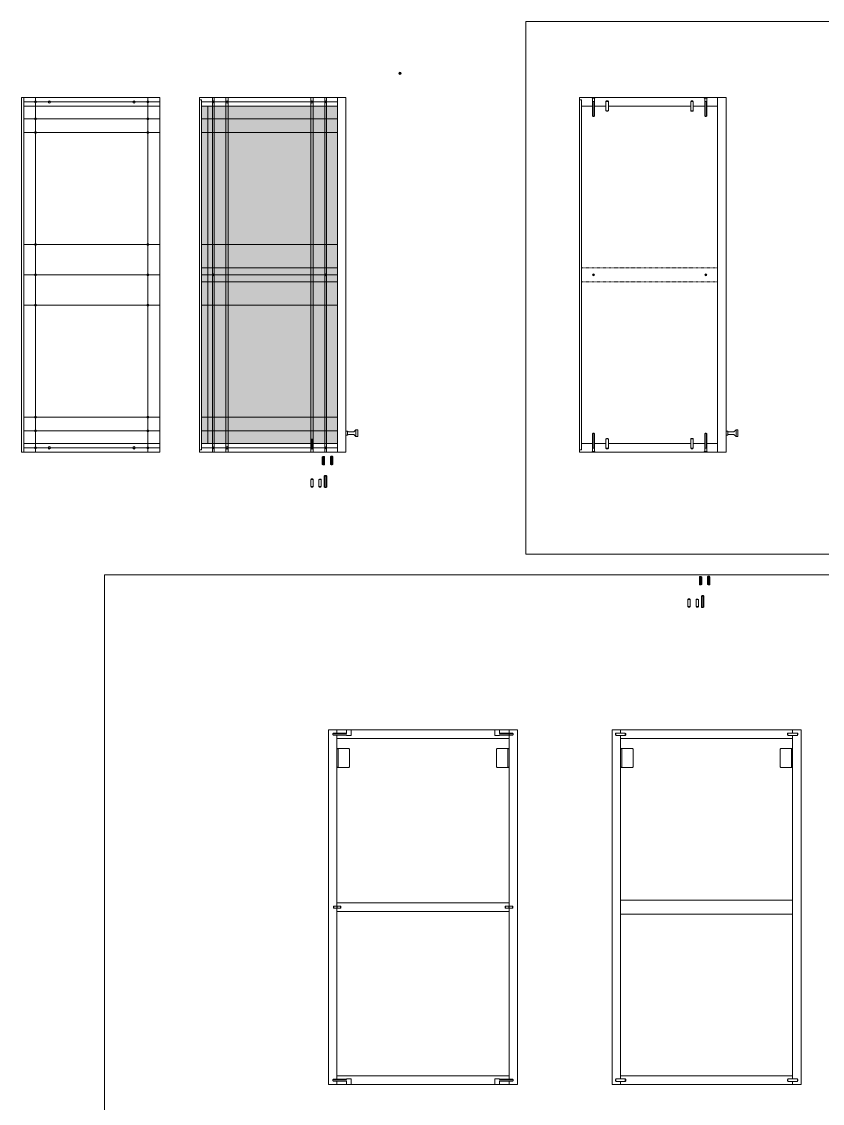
# Model space of a CAD drawing. Header units: centimetres. Extents: x -752 to 647, y -388 to 607.
# Drawn here: x -274.5 to -105.1, y -216.2 to 12.7 of the extents above; entities that cross this region are included whole.
import ezdxf

# ---------------------------------------------------------------- set-up
doc = ezdxf.new("R2010")
doc.units = ezdxf.units.CM
doc.header["$MEASUREMENT"] = 0
doc.linetypes.add('Linee Nascoste 2', pattern=[0.015, 0.01, -0.005])
for name, color, linetype, lineweight in [('0_Num_Penna__6', 6, 'Continuous', 18), ('0_Num_Penna__7', 7, 'Continuous', 18), ('A-FURN_Num_Penna__252_Num_Penna__252_Num_Penna__3_Num_Penna__252_Num_Penna__252_Num_Penna__252_Num_Penna__252_Num_Penna__252_Num_Penna__252_Num_Penna__252_Num_Penna__252_Num_Penna__252_Num_Penna__252_Num_Penna__252_Num_Penna__2', 2, 'Continuous', 18), ('A-FURN_Num_Penna__252_Num_Penna__252_Num_Penna__3_Num_Penna__252_Num_Penna__252_Num_Penna__252_Num_Penna__252_Num_Penna__252_Num_Penna__252_Num_Penna__252_Num_Penna__252_Num_Penna__252_Num_Penna__252_Num_Penna__252_Num_Penna__23', 23, 'Continuous', 18), ('A-FURN_Num_Penna__252_Num_Penna__252_Num_Penna__3_Num_Penna__252_Num_Penna__252_Num_Penna__252_Num_Penna__252_Num_Penna__252_Num_Penna__252_Num_Penna__252_Num_Penna__252_Num_Penna__252_Num_Penna__252_Num_Penna__252_Num_Penna__240', 240, 'Continuous', 18), ('A-FURN_Num_Penna__252_Num_Penna__252_Num_Penna__3_Num_Penna__252_Num_Penna__252_Num_Penna__252_Num_Penna__252_Num_Penna__252_Num_Penna__252_Num_Penna__252_Num_Penna__252_Num_Penna__252_Num_Penna__252_Num_Penna__252_Num_Penna__3', 3, 'Continuous', 18), ('A-FURN_Num_Penna__252_Num_Penna__252_Num_Penna__3_Num_Penna__252_Num_Penna__252_Num_Penna__252_Num_Penna__252_Num_Penna__252_Num_Penna__252_Num_Penna__252_Num_Penna__252_Num_Penna__252_Num_Penna__252_Num_Penna__252_Num_Penna__5', 5, 'Continuous', 18), ('A-FURN_Num_Penna__252_Num_Penna__252_Num_Penna__3_Num_Penna__252_Num_Penna__252_Num_Penna__252_Num_Penna__252_Num_Penna__252_Num_Penna__252_Num_Penna__252_Num_Penna__252_Num_Penna__252_Num_Penna__252_Num_Penna__252_Num_Penna__6', 6, 'Continuous', 18), ('A-SECT-PATT_Num_Penna__6_Num_Penna__6_Num_Penna__6_Num_Penna__6_Num_Penna__6_Num_Penna__6_Num_Penna__6_Num_Penna__6_Num_Penna__6_Num_Penna__6_Num_Penna__6_Num_Penna__3_Num_Penna__3_Num_Penna__3', 3, 'Continuous', 18), ('A-SECT-PATT_Num_Penna__6_Num_Penna__6_Num_Penna__6_Num_Penna__6_Num_Penna__6_Num_Penna__6_Num_Penna__6_Num_Penna__6_Num_Penna__6_Num_Penna__6_Num_Penna__6_Num_Penna__6_Num_Penna__6_Num_Penna__6', 6, 'Continuous', 18), ('A-SECT-PATT_Num_Penna__6_Num_Penna__6_Num_Penna__6_Num_Penna__6_Num_Penna__6_Num_Penna__6_Num_Penna__6_Num_Penna__6_Num_Penna__6_Num_Penna__6_Num_Penna__6_Num_Penna__6_Num_Penna__6_Num_Penna__9', 9, 'Continuous', 18), ('filatura_Num_Penna__8', 8, 'Continuous', 18), ('INFO_Num_Penna__2_Num_Penna__2_Num_Penna__2_Num_Penna__2_Num_Penna__5', 5, 'Continuous', 18), ('PDF16_Geometry_Num_Penna__5_Num_Penna__5_Num_Penna__5_Num_Penna__5_Num_Penna__5_Num_Penna__5_Num_Penna__5_Num_Penna__5_Num_Penna__5_Num_Penna__5_Num_Penna__5_Num_Penna__5_Num_Penna__5_Num_Penna__5', 5, 'Continuous', 18), ('PDF16_Geometry_Num_Penna__6_Num_Penna__6_Num_Penna__6_Num_Penna__3_Num_Penna__3_Num_Penna__3_Num_Penna__3_Num_Penna__3_Num_Penna__9_Num_Penna__9_Num_Penna__9_Num_Penna__9_Num_Penna__9_Num_Penna__9', 9, 'Continuous', 18), ('PDF16_Geometry_Num_Penna__6_Num_Penna__6_Num_Penna__6_Num_Penna__6_Num_Penna__6_Num_Penna__6_Num_Penna__6_Num_Penna__6_Num_Penna__6_Num_Penna__6_Num_Penna__6_Num_Penna__6_Num_Penna__6_Num_Penna__6', 6, 'Continuous', 18), ('PDF22_Geometry_Num_Penna__1_Num_Penna__255_Num_Penna__255_Num_Penna__255_Num_Penna__50', 2, 'Continuous', 18), ('PDF22_Geometry_Num_Penna__1_Num_Penna__255_Num_Penna__255_Num_Penna__255_Num_Penna__6', 6, 'Continuous', 18), ('PDF22_Geometry_Num_Penna__1_Num_Penna__255_Num_Penna__3_Num_Penna__3_Num_Penna__3', 3, 'Continuous', 18), ('PDF22_Geometry_Num_Penna__1_Num_Penna__255_Num_Penna__3_Num_Penna__3_Num_Penna__5', 5, 'Continuous', 18), ('PDF22_Geometry_Num_Penna__1_Num_Penna__255_Num_Penna__3_Num_Penna__3_Num_Penna__6', 6, 'Continuous', 18), ('PDF22_Geometry_Num_Penna__1_Num_Penna__255_Num_Penna__5_Num_Penna__5_Num_Penna__5', 5, 'Continuous', 18), ('PDF22_Geometry_Num_Penna__1_Num_Penna__255_Num_Penna__5_Num_Penna__5_Num_Penna__6', 6, 'Continuous', 18), ('PDF2_Geometry_Num_Penna__7_Num_Penna__7_Num_Penna__7_Num_Penna__7_Num_Penna__7_Num_Penna__7_Num_Penna__7_Num_Penna__5', 5, 'Continuous', 18), ('PDF2_Geometry_Num_Penna__7_Num_Penna__7_Num_Penna__7_Num_Penna__7_Num_Penna__7_Num_Penna__7_Num_Penna__7_Num_Penna__6', 6, 'Continuous', 18), ('PDF2_Geometry_Num_Penna__7_Num_Penna__7_Num_Penna__7_Num_Penna__7_Num_Penna__7_Num_Penna__7_Num_Penna__7_Num_Penna__7', 7, 'Continuous', 18), ('VITE_Num_Penna__5', 5, 'Continuous', 18), ('VITE_Num_Penna__6', 6, 'Continuous', 18), ('VITE_Num_Penna__7', 7, 'Continuous', 18), ('viti_Num_Penna__5', 5, 'Continuous', 18), ('viti_Num_Penna__6', 6, 'Continuous', 18)]:
    doc.layers.add(name, color=color, linetype=linetype, lineweight=lineweight)

msp = doc.modelspace()

# ---------------------------------------------------------------- hatches: boundary and pattern name
at = {"layer": 'A-FURN_Num_Penna__252_Num_Penna__252_Num_Penna__3_Num_Penna__252_Num_Penna__252_Num_Penna__252_Num_Penna__252_Num_Penna__252_Num_Penna__252_Num_Penna__252_Num_Penna__252_Num_Penna__252_Num_Penna__252_Num_Penna__252_Num_Penna__23', "linetype": 'Continuous', "lineweight": 0, "true_color": 0xbdafac}
msp.add_hatch(color=253, dxfattribs=at).paths.add_polyline_path([(-236.46, -5.18), (-207.71, -5.18), (-207.71, -76.58), (-236.46, -76.58)])

# ---------------------------------------------------------------- linework, layer by layer
at = {"layer": '0_Num_Penna__6', "color": 6, "linetype": 'Continuous', "lineweight": 18}
for p, q in [((-150.9, -4.18), (-150.8, -4.08)), ((-150.8, -4.08), (-150.5, -4.08)), ((-150.4, -4.18), (-150.5, -4.08)), ((-132.95, -4.18), (-132.85, -4.08)), ((-132.85, -4.08), (-132.55, -4.08)), ((-132.45, -4.18), (-132.55, -4.08)), ((-150.9, -6.18), (-150.8, -6.28)), ((-150.8, -6.28), (-150.5, -6.28)), ((-150.4, -6.18), (-150.5, -6.28)), ((-132.95, -6.18), (-132.85, -6.28)), ((-132.85, -6.28), (-132.55, -6.28)), ((-132.45, -6.18), (-132.55, -6.28)), ((-150.9, -75.58), (-150.8, -75.48)), ((-150.8, -75.48), (-150.5, -75.48)), ((-150.4, -75.58), (-150.5, -75.48)), ((-132.95, -75.58), (-132.85, -75.48)), ((-132.85, -75.48), (-132.55, -75.48)), ((-132.45, -75.58), (-132.55, -75.48)), ((-150.9, -77.58), (-150.8, -77.68)), ((-150.8, -77.68), (-150.5, -77.68)), ((-150.4, -77.58), (-150.5, -77.68)), ((-132.95, -77.58), (-132.85, -77.68)), ((-132.85, -77.68), (-132.55, -77.68)), ((-132.45, -77.58), (-132.55, -77.68)), ((-205.81, -137.84), (-205.81, -137.17)), ((-204.81, -138.33), (-204.81, -137.17)), ((-174.41, -138.33), (-174.41, -137.17)), ((-173.41, -137.84), (-173.41, -137.17)), ((-207.81, -137.84), (-205.81, -137.84)), ((-205.81, -138.33), (-205.81, -138.3)), ((-205.81, -138.33), (-204.81, -138.33)), ((-173.41, -138.33), (-174.41, -138.33)), ((-171.41, -137.84), (-173.41, -137.84)), ((-173.41, -138.33), (-173.41, -138.3)), ((-148.81, -137.82), (-148.91, -137.92)), ((-148.91, -137.92), (-148.91, -138.22)), ((-148.81, -138.32), (-148.91, -138.22)), ((-146.81, -137.82), (-146.71, -137.92)), ((-146.81, -138.32), (-146.71, -138.22)), ((-146.71, -137.92), (-146.71, -138.22)), ((-112.41, -137.82), (-112.51, -137.92)), ((-112.51, -137.92), (-112.51, -138.22)), ((-112.41, -138.32), (-112.51, -138.22)), ((-110.41, -137.82), (-110.31, -137.92)), ((-110.41, -138.32), (-110.31, -138.22)), ((-110.31, -137.92), (-110.31, -138.22)), ((-207.81, -211.5), (-205.81, -211.5)), ((-205.81, -211.02), (-204.81, -211.02)), ((-205.81, -211.02), (-205.81, -211.04)), ((-205.81, -211.5), (-205.81, -212.17)), ((-204.81, -211.02), (-204.81, -212.17)), ((-173.41, -211.02), (-174.41, -211.02)), ((-174.41, -211.02), (-174.41, -212.17)), ((-173.41, -211.02), (-173.41, -211.04)), ((-171.41, -211.5), (-173.41, -211.5)), ((-173.41, -211.5), (-173.41, -212.17)), ((-148.81, -211.02), (-148.91, -211.12)), ((-148.91, -211.42), (-148.91, -211.12)), ((-148.81, -211.52), (-148.91, -211.42)), ((-146.81, -211.02), (-146.71, -211.12)), ((-146.81, -211.52), (-146.71, -211.42)), ((-146.71, -211.42), (-146.71, -211.12)), ((-112.41, -211.02), (-112.51, -211.12)), ((-112.51, -211.42), (-112.51, -211.12)), ((-112.41, -211.52), (-112.51, -211.42)), ((-110.41, -211.02), (-110.31, -211.12)), ((-110.41, -211.52), (-110.31, -211.42)), ((-110.31, -211.42), (-110.31, -211.12))]:
    msp.add_line(p, q, dxfattribs=at)
at = {"layer": '0_Num_Penna__7', "color": 7, "linetype": 'Continuous', "lineweight": 18}
for p, q in [((-213.36, -75.78), (-213.26, -75.68)), ((-213.36, -77.38), (-213.26, -77.48)), ((-213.26, -75.68), (-212.96, -75.68)), ((-213.26, -77.48), (-212.96, -77.48)), ((-212.86, -75.78), (-212.96, -75.68)), ((-212.86, -77.38), (-212.96, -77.48)), ((-210.92, -79.41), (-210.82, -79.31)), ((-210.82, -79.31), (-210.52, -79.31)), ((-210.42, -79.41), (-210.52, -79.31)), ((-210.92, -81.01), (-210.82, -81.11)), ((-210.82, -81.11), (-210.52, -81.11)), ((-210.42, -81.01), (-210.52, -81.11)), ((-211.62, -84.19), (-211.52, -84.09)), ((-211.52, -84.09), (-211.22, -84.09)), ((-211.12, -84.19), (-211.22, -84.09)), ((-210.49, -83.47), (-210.39, -83.37)), ((-210.49, -83.47), (-210.49, -85.77)), ((-210.09, -83.37), (-210.39, -83.37)), ((-210.09, -83.37), (-209.99, -83.47)), ((-209.99, -84.37), (-209.99, -83.47)), ((-209.99, -84.37), (-209.99, -85.77)), ((-211.62, -85.67), (-211.52, -85.77)), ((-211.52, -85.77), (-211.22, -85.77)), ((-211.12, -85.67), (-211.22, -85.77)), ((-210.49, -85.77), (-210.39, -85.87)), ((-210.39, -85.67), (-210.39, -85.37)), ((-210.39, -85.87), (-210.09, -85.87)), ((-209.99, -85.77), (-210.09, -85.87)), ((-131.14, -104.8), (-131.04, -104.7)), ((-131.04, -104.7), (-130.74, -104.7)), ((-130.64, -104.8), (-130.74, -104.7)), ((-131.14, -106.4), (-131.04, -106.5)), ((-131.04, -106.5), (-130.74, -106.5)), ((-130.64, -106.4), (-130.74, -106.5)), ((-131.84, -109.58), (-131.74, -109.48)), ((-131.74, -109.48), (-131.44, -109.48)), ((-131.34, -109.58), (-131.44, -109.48)), ((-130.72, -108.86), (-130.62, -108.76)), ((-130.72, -108.86), (-130.72, -111.16)), ((-130.32, -108.76), (-130.62, -108.76)), ((-130.32, -108.76), (-130.22, -108.86)), ((-130.22, -109.76), (-130.22, -108.86)), ((-130.22, -109.76), (-130.22, -111.16)), ((-131.84, -111.06), (-131.74, -111.16)), ((-131.74, -111.16), (-131.44, -111.16)), ((-131.34, -111.06), (-131.44, -111.16)), ((-130.72, -111.16), (-130.62, -111.26)), ((-130.62, -111.06), (-130.62, -110.76)), ((-130.62, -111.26), (-130.32, -111.26)), ((-130.22, -111.16), (-130.32, -111.26))]:
    msp.add_line(p, q, dxfattribs=at)
at = {"layer": 'A-FURN_Num_Penna__252_Num_Penna__252_Num_Penna__3_Num_Penna__252_Num_Penna__252_Num_Penna__252_Num_Penna__252_Num_Penna__252_Num_Penna__252_Num_Penna__252_Num_Penna__252_Num_Penna__252_Num_Penna__252_Num_Penna__252_Num_Penna__2', "color": 2, "linetype": 'Continuous', "lineweight": 18, "flags": 128}
msp.add_lwpolyline([(-236.46, -5.18), (-207.71, -5.18), (-207.71, -76.58), (-236.46, -76.58)], close=True, dxfattribs=at)
at = {"layer": 'A-FURN_Num_Penna__252_Num_Penna__252_Num_Penna__3_Num_Penna__252_Num_Penna__252_Num_Penna__252_Num_Penna__252_Num_Penna__252_Num_Penna__252_Num_Penna__252_Num_Penna__252_Num_Penna__252_Num_Penna__252_Num_Penna__252_Num_Penna__240', "color": 240, "linetype": 'Continuous', "lineweight": 18}
for p, q in [((-167.85, 12.69), (-55.2, 12.69)), ((-167.85, -99.96), (-167.85, 12.69)), ((-55.2, -99.96), (-167.85, -99.96))]:
    msp.add_line(p, q, dxfattribs=at)
at = {"layer": 'A-FURN_Num_Penna__252_Num_Penna__252_Num_Penna__3_Num_Penna__252_Num_Penna__252_Num_Penna__252_Num_Penna__252_Num_Penna__252_Num_Penna__252_Num_Penna__252_Num_Penna__252_Num_Penna__252_Num_Penna__252_Num_Penna__252_Num_Penna__3', "color": 3, "linetype": 'Continuous', "lineweight": 18}
for p, q in [((-213.26, -77.48), (-212.96, -77.48)), ((-210.82, -81.11), (-210.52, -81.11)), ((-131.04, -106.5), (-130.74, -106.5))]:
    msp.add_line(p, q, dxfattribs=at)
at = {"layer": 'A-FURN_Num_Penna__252_Num_Penna__252_Num_Penna__3_Num_Penna__252_Num_Penna__252_Num_Penna__252_Num_Penna__252_Num_Penna__252_Num_Penna__252_Num_Penna__252_Num_Penna__252_Num_Penna__252_Num_Penna__252_Num_Penna__252_Num_Penna__5', "color": 5, "linetype": 'Continuous', "lineweight": 18}
for p, q in [((-153.85, -3.38), (-153.25, -3.38)), ((-153.76, -3.5), (-153.34, -3.5)), ((-153.76, -4.22), (-153.34, -4.22)), ((-153.68, -7.31), (-153.68, -4.42)), ((-153.42, -4.42), (-153.42, -7.31)), ((-129.5, -3.38), (-130.1, -3.38)), ((-129.59, -3.5), (-130.01, -3.5)), ((-129.59, -4.22), (-130.01, -4.22)), ((-129.93, -4.42), (-129.93, -7.31)), ((-129.67, -7.31), (-129.67, -4.42)), ((-153.68, -7.31), (-153.42, -7.31)), ((-129.67, -7.31), (-129.93, -7.31)), ((-153.68, -74.45), (-153.68, -77.34)), ((-153.68, -74.45), (-153.42, -74.45)), ((-153.42, -77.34), (-153.42, -74.45)), ((-129.93, -77.34), (-129.93, -74.45)), ((-129.67, -74.45), (-129.93, -74.45)), ((-129.67, -74.45), (-129.67, -77.34)), ((-153.76, -77.54), (-153.34, -77.54)), ((-129.59, -77.54), (-130.01, -77.54)), ((-153.85, -78.38), (-153.25, -78.38)), ((-153.76, -78.26), (-153.34, -78.26)), ((-129.5, -78.38), (-130.1, -78.38)), ((-129.59, -78.26), (-130.01, -78.26)), ((-207.81, -137.88), (-207.81, -137.94)), ((-207.81, -138.2), (-207.81, -138.27)), ((-171.41, -137.88), (-171.41, -137.94)), ((-171.41, -138.2), (-171.41, -138.27)), ((-207.81, -211.14), (-207.81, -211.08)), ((-207.81, -211.47), (-207.81, -211.4)), ((-205.81, -212.17), (-204.81, -212.17)), ((-171.41, -211.14), (-171.41, -211.08)), ((-171.41, -211.47), (-171.41, -211.4))]:
    msp.add_line(p, q, dxfattribs=at)
for centre, radius in [((-194.49, 1.78), 0.25), ((-194.49, 1.78), 0.15), ((-268.67, -4.28), 0.25), ((-250.72, -4.28), 0.25), ((-231.06, -4.28), 0.25), ((-213.11, -4.28), 0.25), ((-153.55, -40.88), 0.15), ((-129.8, -40.88), 0.15), ((-268.67, -77.48), 0.25), ((-250.72, -77.48), 0.25), ((-231.06, -77.48), 0.25), ((-213.11, -77.48), 0.25)]:
    msp.add_circle(centre, radius, dxfattribs=at)
at = {"layer": 'A-FURN_Num_Penna__252_Num_Penna__252_Num_Penna__3_Num_Penna__252_Num_Penna__252_Num_Penna__252_Num_Penna__252_Num_Penna__252_Num_Penna__252_Num_Penna__252_Num_Penna__252_Num_Penna__252_Num_Penna__252_Num_Penna__252_Num_Penna__6', "color": 6, "linetype": 'Continuous', "lineweight": 18}
for p, q in [((-153.85, -3.38), (-153.85, -3.5)), ((-153.76, -3.5), (-153.85, -3.5)), ((-153.76, -3.5), (-153.76, -7.31)), ((-153.25, -3.5), (-153.34, -3.5)), ((-153.34, -3.5), (-153.34, -7.31)), ((-153.25, -3.5), (-153.25, -3.38)), ((-130.1, -3.5), (-130.1, -3.38)), ((-130.1, -3.5), (-130.01, -3.5)), ((-130.01, -3.5), (-130.01, -7.31)), ((-129.59, -3.5), (-129.5, -3.5)), ((-129.59, -3.5), (-129.59, -7.31)), ((-129.5, -3.38), (-129.5, -3.5)), ((-153.76, -7.31), (-153.68, -7.31)), ((-153.42, -7.31), (-153.34, -7.31)), ((-129.93, -7.31), (-130.01, -7.31)), ((-129.59, -7.31), (-129.67, -7.31)), ((-153.76, -74.45), (-153.68, -74.45)), ((-153.76, -78.26), (-153.76, -74.45)), ((-153.42, -74.45), (-153.34, -74.45)), ((-153.34, -78.26), (-153.34, -74.45)), ((-129.93, -74.45), (-130.01, -74.45)), ((-130.01, -78.26), (-130.01, -74.45)), ((-129.59, -74.45), (-129.67, -74.45)), ((-129.59, -78.26), (-129.59, -74.45)), ((-153.76, -78.26), (-153.85, -78.26)), ((-153.85, -78.38), (-153.85, -78.26)), ((-153.25, -78.26), (-153.34, -78.26)), ((-153.25, -78.26), (-153.25, -78.38)), ((-130.1, -78.26), (-130.01, -78.26)), ((-130.1, -78.26), (-130.1, -78.38)), ((-129.59, -78.26), (-129.5, -78.26)), ((-129.5, -78.38), (-129.5, -78.26)), ((-207.81, -137.88), (-208.64, -137.88)), ((-208.64, -137.88), (-208.64, -137.94)), ((-208.64, -138.27), (-208.64, -138.2)), ((-207.81, -138.27), (-208.64, -138.27)), ((-171.41, -137.88), (-170.58, -137.88)), ((-171.41, -138.27), (-170.58, -138.27)), ((-170.58, -137.88), (-170.58, -137.94)), ((-170.58, -138.27), (-170.58, -138.2)), ((-207.81, -211.08), (-208.64, -211.08)), ((-208.64, -211.08), (-208.64, -211.14)), ((-208.64, -211.47), (-208.64, -211.4)), ((-207.81, -211.47), (-208.64, -211.47)), ((-171.41, -211.08), (-170.58, -211.08)), ((-171.41, -211.47), (-170.58, -211.47)), ((-170.58, -211.08), (-170.58, -211.14)), ((-170.58, -211.47), (-170.58, -211.4))]:
    msp.add_line(p, q, dxfattribs=at)
at = {"layer": 'A-SECT-PATT_Num_Penna__6_Num_Penna__6_Num_Penna__6_Num_Penna__6_Num_Penna__6_Num_Penna__6_Num_Penna__6_Num_Penna__6_Num_Penna__6_Num_Penna__6_Num_Penna__6_Num_Penna__3_Num_Penna__3_Num_Penna__3', "color": 3, "linetype": 'Continuous', "lineweight": 18}
for p, q in [((-271.57, -3.38), (-271.57, -78.38)), ((-247.82, -3.38), (-247.82, -78.38)), ((-234.16, -3.38), (-234.16, -78.38)), ((-233.76, -3.38), (-233.76, -78.38)), ((-231.31, -3.38), (-231.31, -78.38)), ((-230.81, -3.38), (-230.81, -78.38)), ((-213.36, -3.38), (-213.36, -78.38)), ((-212.86, -3.38), (-212.86, -78.38)), ((-210.41, -3.38), (-210.41, -78.38)), ((-210.01, -3.38), (-210.01, -78.38))]:
    msp.add_line(p, q, dxfattribs=at)
at = {"layer": 'A-SECT-PATT_Num_Penna__6_Num_Penna__6_Num_Penna__6_Num_Penna__6_Num_Penna__6_Num_Penna__6_Num_Penna__6_Num_Penna__6_Num_Penna__6_Num_Penna__6_Num_Penna__6_Num_Penna__6_Num_Penna__6_Num_Penna__6', "color": 6, "linetype": 'Continuous', "lineweight": 18}
for p, q in [((-274.07, -3.38), (-274.07, -78.38)), ((-236.46, -3.83), (-236.46, -77.93)), ((-156.05, -3.83), (-156.05, -77.93)), ((-171.41, -137.17), (-171.41, -211.08)), ((-169.61, -137.17), (-169.61, -212.17)), ((-149.61, -137.17), (-109.61, -137.17)), ((-149.61, -137.17), (-149.61, -212.17)), ((-147.81, -137.17), (-147.81, -137.82)), ((-111.41, -137.17), (-111.41, -137.82)), ((-109.61, -137.17), (-109.61, -212.17)), ((-147.81, -138.32), (-147.81, -211.02)), ((-111.41, -138.32), (-111.41, -211.02)), ((-149.61, -212.17), (-109.61, -212.17)), ((-147.81, -211.52), (-147.81, -212.17)), ((-111.41, -211.52), (-111.41, -212.17))]:
    msp.add_line(p, q, dxfattribs=at)
at = {"layer": 'A-SECT-PATT_Num_Penna__6_Num_Penna__6_Num_Penna__6_Num_Penna__6_Num_Penna__6_Num_Penna__6_Num_Penna__6_Num_Penna__6_Num_Penna__6_Num_Penna__6_Num_Penna__6_Num_Penna__6_Num_Penna__6_Num_Penna__9', "color": 9, "linetype": 'Continuous', "lineweight": 18}
msp.add_line((-235.11, -5.18), (-235.11, -76.58), dxfattribs=at)
at = {"layer": 'filatura_Num_Penna__8', "color": 8, "linetype": 'Continuous', "lineweight": 18}
for p, q in [((-210.49, -83.47), (-209.99, -83.47)), ((-210.39, -83.37), (-210.39, -85.87)), ((-210.09, -83.37), (-210.09, -85.87)), ((-209.99, -85.77), (-210.49, -85.77)), ((-130.72, -108.86), (-130.22, -108.86)), ((-130.62, -108.76), (-130.62, -111.26)), ((-130.32, -108.76), (-130.32, -111.26)), ((-130.22, -111.16), (-130.72, -111.16))]:
    msp.add_line(p, q, dxfattribs=at)
at = {"layer": 'INFO_Num_Penna__2_Num_Penna__2_Num_Penna__2_Num_Penna__2_Num_Penna__5', "color": 5, "linetype": 'Continuous', "lineweight": 18}
for p, q in [((-207.54, -141.12), (-207.81, -141.12)), ((-207.56, -141.26), (-207.56, -144.98)), ((-207.54, -141.12), (-205.29, -141.12)), ((-205.16, -144.98), (-205.16, -141.26)), ((-174.05, -144.98), (-174.05, -141.26)), ((-171.67, -141.12), (-173.92, -141.12)), ((-171.67, -141.12), (-171.41, -141.12)), ((-171.66, -141.26), (-171.66, -144.98)), ((-147.54, -141.12), (-147.81, -141.12)), ((-147.56, -141.26), (-147.56, -144.98)), ((-147.54, -141.12), (-145.29, -141.12)), ((-145.16, -144.98), (-145.16, -141.26)), ((-114.05, -144.98), (-114.05, -141.26)), ((-111.67, -141.12), (-113.92, -141.12)), ((-111.67, -141.12), (-111.41, -141.12)), ((-111.66, -141.26), (-111.66, -144.98)), ((-207.81, -145.12), (-207.54, -145.12)), ((-207.54, -145.12), (-205.29, -145.12)), ((-171.67, -145.12), (-173.92, -145.12)), ((-171.41, -145.12), (-171.67, -145.12)), ((-147.81, -145.12), (-147.54, -145.12)), ((-147.54, -145.12), (-145.29, -145.12)), ((-111.67, -145.12), (-113.92, -145.12)), ((-111.41, -145.12), (-111.67, -145.12))]:
    msp.add_line(p, q, dxfattribs=at)
for centre, start, end in [((-207.7, -141.26), 0.4383, 85.0259), ((-205.31, -141.26), 0.4383, 85.0259), ((-173.91, -141.26), 94.9741, 179.5617), ((-171.51, -141.26), 94.9741, 179.5617), ((-147.7, -141.26), 0.4383, 85.0259), ((-145.31, -141.26), 0.4383, 85.0259), ((-113.91, -141.26), 94.9741, 179.5617), ((-111.51, -141.26), 94.9741, 179.5617), ((-207.7, -144.98), 274.9741, 359.5617), ((-205.31, -144.98), 274.9741, 359.5617), ((-173.91, -144.98), 180.4383, 265.0259), ((-171.51, -144.98), 180.4383, 265.0259), ((-147.7, -144.98), 274.9741, 359.5617), ((-145.31, -144.98), 274.9741, 359.5617), ((-113.91, -144.98), 180.4383, 265.0259), ((-111.51, -144.98), 180.4383, 265.0259)]:
    msp.add_arc(centre, 0.142, start, end, dxfattribs=at)
at = {"layer": 'PDF16_Geometry_Num_Penna__5_Num_Penna__5_Num_Penna__5_Num_Penna__5_Num_Penna__5_Num_Penna__5_Num_Penna__5_Num_Penna__5_Num_Penna__5_Num_Penna__5_Num_Penna__5_Num_Penna__5_Num_Penna__5_Num_Penna__5', "color": 5, "linetype": 'Continuous', "lineweight": 18}
for p, q in [((-205.55, -73.93), (-205.91, -73.93)), ((-205.91, -73.93), (-205.91, -74.83)), ((-205.55, -74.83), (-205.91, -74.83)), ((-205.55, -73.93), (-205.55, -74.83)), ((-204.24, -74.08), (-205.4, -74.08)), ((-204.24, -74.68), (-205.4, -74.68)), ((-203.8, -73.68), (-204.24, -74.08)), ((-203.8, -75.08), (-204.24, -74.68)), ((-203.41, -73.68), (-203.8, -73.68)), ((-203.8, -73.68), (-203.8, -75.08)), ((-203.41, -75.08), (-203.8, -75.08)), ((-203.41, -73.68), (-203.41, -75.08)), ((-125.13, -73.93), (-125.5, -73.93)), ((-125.5, -73.93), (-125.5, -74.83)), ((-125.13, -74.83), (-125.5, -74.83)), ((-125.13, -73.93), (-125.13, -74.83)), ((-123.83, -74.08), (-124.99, -74.08)), ((-123.83, -74.68), (-124.99, -74.68)), ((-123.39, -73.68), (-123.83, -74.08)), ((-123.39, -75.08), (-123.83, -74.68)), ((-123, -73.68), (-123.39, -73.68)), ((-123.39, -73.68), (-123.39, -75.08)), ((-123, -75.08), (-123.39, -75.08)), ((-123, -73.68), (-123, -75.08))]:
    msp.add_line(p, q, dxfattribs=at)
for centre, start, end in [((-205.4, -73.93), 180, 270), ((-205.4, -74.83), 90, 180), ((-124.99, -73.93), 180, 270), ((-124.99, -74.83), 90, 180)]:
    msp.add_arc(centre, 0.148, start, end, dxfattribs=at)
at = {"layer": 'PDF16_Geometry_Num_Penna__6_Num_Penna__6_Num_Penna__6_Num_Penna__3_Num_Penna__3_Num_Penna__3_Num_Penna__3_Num_Penna__3_Num_Penna__9_Num_Penna__9_Num_Penna__9_Num_Penna__9_Num_Penna__9_Num_Penna__9', "color": 9, "linetype": 'Continuous', "lineweight": 18}
for p, q in [((-274.07, -4.28), (-245.32, -4.28)), ((-236.46, -4.28), (-207.71, -4.28)), ((-274.07, -5.18), (-245.32, -5.18)), ((-274.07, -7.88), (-245.32, -7.88)), ((-236.46, -7.88), (-207.71, -7.88)), ((-274.07, -10.78), (-245.32, -10.78)), ((-236.46, -10.78), (-207.71, -10.78)), ((-274.07, -70.98), (-245.32, -70.98)), ((-236.46, -70.98), (-207.71, -70.98)), ((-274.07, -73.88), (-245.32, -73.88)), ((-236.46, -73.88), (-207.71, -73.88)), ((-274.07, -76.58), (-245.32, -76.58)), ((-274.07, -77.48), (-245.32, -77.48)), ((-236.46, -77.48), (-207.71, -77.48))]:
    msp.add_line(p, q, dxfattribs=at)
at = {"layer": 'PDF16_Geometry_Num_Penna__6_Num_Penna__6_Num_Penna__6_Num_Penna__6_Num_Penna__6_Num_Penna__6_Num_Penna__6_Num_Penna__6_Num_Penna__6_Num_Penna__6_Num_Penna__6_Num_Penna__6_Num_Penna__6_Num_Penna__6', "color": 6, "linetype": 'Continuous', "lineweight": 18}
for p, q in [((-274.52, -78.38), (-274.52, -3.38)), ((-274.52, -3.38), (-245.32, -3.38)), ((-245.32, -3.38), (-245.32, -78.38)), ((-236.91, -77.93), (-236.91, -3.38)), ((-236.91, -3.38), (-205.91, -3.38)), ((-236.91, -3.83), (-236.91, -3.38)), ((-236.91, -3.83), (-236.46, -3.83)), ((-207.71, -3.38), (-207.71, -78.38)), ((-205.91, -3.38), (-205.91, -78.38)), ((-156.5, -77.93), (-156.5, -3.38)), ((-156.5, -3.38), (-153.85, -3.38)), ((-156.5, -3.83), (-156.5, -3.38)), ((-156.5, -3.83), (-156.05, -3.83)), ((-153.25, -3.38), (-130.1, -3.38)), ((-129.5, -3.38), (-125.5, -3.38)), ((-127.3, -3.38), (-127.3, -78.38)), ((-125.5, -3.38), (-125.5, -78.38)), ((-236.46, -5.18), (-207.71, -5.18)), ((-156.05, -5.18), (-153.76, -5.18)), ((-153.34, -5.18), (-150.9, -5.18)), ((-150.4, -5.18), (-132.95, -5.18)), ((-132.45, -5.18), (-130.01, -5.18)), ((-129.59, -5.18), (-127.3, -5.18)), ((-236.46, -76.58), (-207.71, -76.58)), ((-236.46, -77.93), (-236.46, -76.58)), ((-156.05, -76.58), (-153.76, -76.58)), ((-156.05, -77.93), (-156.05, -76.58)), ((-153.34, -76.58), (-150.9, -76.58)), ((-150.4, -76.58), (-132.95, -76.58)), ((-132.45, -76.58), (-130.01, -76.58)), ((-129.59, -76.58), (-127.3, -76.58)), ((-274.52, -78.38), (-245.32, -78.38)), ((-236.91, -78.38), (-236.91, -77.93)), ((-236.91, -77.93), (-236.46, -77.93)), ((-236.91, -78.38), (-205.91, -78.38)), ((-156.5, -78.38), (-156.5, -77.93)), ((-156.5, -77.93), (-156.05, -77.93)), ((-156.5, -78.38), (-153.8, -78.38)), ((-153.3, -78.38), (-130.1, -78.38)), ((-129.5, -78.38), (-125.5, -78.38)), ((-209.61, -137.17), (-209.61, -212.17)), ((-209.61, -137.17), (-169.61, -137.17)), ((-207.81, -137.17), (-207.81, -137.88)), ((-207.81, -137.84), (-207.81, -137.88)), ((-207.81, -138.27), (-207.81, -174.43)), ((-207.81, -138.97), (-171.41, -138.97)), ((-171.41, -137.84), (-171.41, -137.88)), ((-171.41, -138.27), (-171.41, -138.3)), ((-147.81, -138.97), (-111.41, -138.97)), ((-207.81, -174.91), (-207.81, -211.08)), ((-207.81, -210.37), (-171.41, -210.37)), ((-147.81, -210.37), (-111.41, -210.37)), ((-209.61, -212.17), (-205.81, -212.17)), ((-207.81, -211.5), (-207.81, -211.47)), ((-207.81, -211.47), (-207.81, -212.17)), ((-204.81, -212.17), (-174.41, -212.17)), ((-173.41, -212.17), (-169.61, -212.17)), ((-171.41, -211.5), (-171.41, -211.47))]:
    msp.add_line(p, q, dxfattribs=at)
at = {"layer": 'PDF22_Geometry_Num_Penna__1_Num_Penna__255_Num_Penna__255_Num_Penna__255_Num_Penna__50', "color": 2, "linetype": 'Continuous', "lineweight": 18}
for p, q in [((-256.98, -104.34), (104.74, -104.34)), ((-256.98, -388.06), (-256.98, -104.34))]:
    msp.add_line(p, q, dxfattribs=at)
at = {"layer": 'PDF22_Geometry_Num_Penna__1_Num_Penna__255_Num_Penna__255_Num_Penna__255_Num_Penna__6', "color": 6, "linetype": 'Continuous', "lineweight": 18}
msp.add_line((-171.41, -211.5), (-171.41, -212.17), dxfattribs=at)
at = {"layer": 'PDF22_Geometry_Num_Penna__1_Num_Penna__255_Num_Penna__3_Num_Penna__3_Num_Penna__3', "color": 3, "linetype": 'Continuous', "lineweight": 18}
for p, q in [((-245.32, -34.48), (-274.07, -34.48)), ((-207.71, -34.48), (-236.46, -34.48)), ((-245.32, -40.88), (-274.07, -40.88)), ((-207.71, -40.88), (-236.46, -40.88)), ((-245.32, -47.28), (-274.07, -47.28)), ((-207.71, -47.28), (-236.46, -47.28))]:
    msp.add_line(p, q, dxfattribs=at)
at = {"layer": 'PDF22_Geometry_Num_Penna__1_Num_Penna__255_Num_Penna__3_Num_Penna__3_Num_Penna__5', "color": 5, "linetype": 'Linee Nascoste 2', "lineweight": 18}
for p, q in [((-127.3, -39.38), (-156.05, -39.38)), ((-127.3, -42.38), (-156.05, -42.38))]:
    msp.add_line(p, q, dxfattribs=at)
at = {"layer": 'PDF22_Geometry_Num_Penna__1_Num_Penna__255_Num_Penna__3_Num_Penna__3_Num_Penna__6', "color": 6, "linetype": 'Continuous', "lineweight": 18}
for p, q in [((-207.71, -39.38), (-236.46, -39.38)), ((-207.71, -42.38), (-236.46, -42.38)), ((-171.41, -173.77), (-207.81, -173.77)), ((-111.41, -173.17), (-147.81, -173.17)), ((-171.41, -175.57), (-207.81, -175.57)), ((-111.41, -176.17), (-147.81, -176.17))]:
    msp.add_line(p, q, dxfattribs=at)
at = {"layer": 'PDF22_Geometry_Num_Penna__1_Num_Penna__255_Num_Penna__5_Num_Penna__5_Num_Penna__5', "color": 5, "linetype": 'Continuous', "lineweight": 18}
for centre in [(-271.57, -4.28), (-247.82, -4.28), (-233.96, -4.28), (-210.21, -4.28), (-271.57, -7.88), (-247.82, -7.88), (-271.57, -10.78), (-247.82, -10.78), (-271.57, -34.48), (-247.82, -34.48), (-271.57, -40.88), (-247.82, -40.88), (-233.96, -40.88), (-210.21, -40.88), (-271.57, -47.28), (-247.82, -47.28), (-271.57, -70.98), (-247.82, -70.98), (-271.57, -73.88), (-247.82, -73.88), (-271.57, -77.48), (-247.82, -77.48), (-233.96, -77.48), (-210.21, -77.48)]:
    msp.add_circle(centre, 0.2, dxfattribs=at)
at = {"layer": 'PDF22_Geometry_Num_Penna__1_Num_Penna__255_Num_Penna__5_Num_Penna__5_Num_Penna__6', "color": 6, "linetype": 'Continuous', "lineweight": 18}
for centre in [(-153.55, -40.88), (-129.8, -40.88)]:
    msp.add_circle(centre, 0.2, dxfattribs=at)
at = {"layer": 'PDF2_Geometry_Num_Penna__7_Num_Penna__7_Num_Penna__7_Num_Penna__7_Num_Penna__7_Num_Penna__7_Num_Penna__7_Num_Penna__5', "color": 5, "linetype": 'Continuous', "lineweight": 18, "flags": 128}
for points in [[(-153.76, -4.22), (-153.68, -4.42)], [(-153.34, -4.22), (-153.42, -4.42)], [(-153.34, -4.22), (-153.34, -3.5)], [(-130.01, -4.22), (-130.01, -3.5)], [(-130.01, -4.22), (-129.93, -4.42)], [(-129.59, -4.22), (-129.67, -4.42)], [(-153.76, -77.54), (-153.68, -77.34)], [(-153.34, -77.54), (-153.42, -77.34)], [(-153.34, -77.54), (-153.34, -78.26)], [(-130.01, -77.54), (-129.93, -77.34)], [(-130.01, -77.54), (-130.01, -78.26)], [(-129.59, -77.54), (-129.67, -77.34)], [(-205.81, -137.94), (-208.64, -137.94)], [(-208.64, -138.2), (-205.81, -138.2)], [(-173.41, -137.94), (-170.58, -137.94)], [(-170.58, -138.2), (-173.41, -138.2)], [(-208.64, -211.14), (-205.81, -211.14)], [(-205.81, -211.4), (-208.64, -211.4)], [(-170.58, -211.14), (-173.41, -211.14)], [(-173.41, -211.4), (-170.58, -211.4)]]:
    msp.add_lwpolyline(points, dxfattribs=at)
at = {"layer": 'PDF2_Geometry_Num_Penna__7_Num_Penna__7_Num_Penna__7_Num_Penna__7_Num_Penna__7_Num_Penna__7_Num_Penna__7_Num_Penna__6', "color": 6, "linetype": 'Continuous', "lineweight": 18, "flags": 128}
for points in [[(-150.9, -4.18), (-150.9, -6.18)], [(-150.4, -6.18), (-150.4, -4.18)], [(-132.95, -4.18), (-132.95, -6.18)], [(-132.45, -6.18), (-132.45, -4.18)], [(-150.9, -75.58), (-150.9, -77.58)], [(-150.4, -77.58), (-150.4, -75.58)], [(-132.95, -75.58), (-132.95, -77.58)], [(-132.45, -77.58), (-132.45, -75.58)], [(-148.81, -137.82), (-146.81, -137.82)], [(-146.81, -138.32), (-148.81, -138.32)], [(-110.41, -137.82), (-112.41, -137.82)], [(-112.41, -138.32), (-110.41, -138.32)], [(-146.81, -211.02), (-148.81, -211.02)], [(-148.81, -211.52), (-146.81, -211.52)], [(-110.41, -211.02), (-112.41, -211.02)], [(-112.41, -211.52), (-110.41, -211.52)]]:
    msp.add_lwpolyline(points, dxfattribs=at)
for points in [[(-153.42, -7.31), (-153.42, -7.33, -0.19953), (-153.43, -7.34, -0.116877), (-153.47, -7.37, -0.162888), (-153.63, -7.37, -0.116832), (-153.67, -7.34, -0.198418), (-153.68, -7.33), (-153.68, -7.31)], [(-129.67, -7.31), (-129.67, -7.33, -0.19953), (-129.68, -7.34, -0.116877), (-129.72, -7.37, -0.162888), (-129.88, -7.37, -0.116832), (-129.92, -7.34, -0.198418), (-129.93, -7.33), (-129.93, -7.31)], [(-153.68, -74.45), (-153.68, -74.44, -0.19953), (-153.67, -74.42, -0.116877), (-153.63, -74.39, -0.162888), (-153.47, -74.39, -0.116832), (-153.43, -74.42, -0.198418), (-153.42, -74.44), (-153.42, -74.45)], [(-129.93, -74.45), (-129.93, -74.44, -0.19953), (-129.92, -74.42, -0.116877), (-129.88, -74.39, -0.162888), (-129.72, -74.39, -0.116832), (-129.68, -74.42, -0.198418), (-129.67, -74.44), (-129.67, -74.45)], [(-208.64, -137.94), (-208.65, -137.94, 0.19953), (-208.67, -137.95, 0.116877), (-208.69, -137.99, 0.162888), (-208.69, -138.16, 0.116832), (-208.67, -138.2, 0.198418), (-208.65, -138.2), (-208.64, -138.2)], [(-170.58, -137.94), (-170.56, -137.94, -0.19953), (-170.54, -137.95, -0.116877), (-170.52, -137.99, -0.162888), (-170.52, -138.16, -0.116832), (-170.54, -138.2, -0.198418), (-170.56, -138.2), (-170.58, -138.2)], [(-208.64, -211.4), (-208.65, -211.4, -0.19953), (-208.67, -211.4, -0.116877), (-208.69, -211.36, -0.162888), (-208.69, -211.19, -0.116832), (-208.67, -211.15, -0.198418), (-208.65, -211.14), (-208.64, -211.14)], [(-170.58, -211.4), (-170.56, -211.4, 0.19953), (-170.54, -211.4, 0.116877), (-170.52, -211.36, 0.162888), (-170.52, -211.19, 0.116832), (-170.54, -211.15, 0.198418), (-170.56, -211.14), (-170.58, -211.14)]]:
    msp.add_lwpolyline(points, format="xyb", dxfattribs=at)
at = {"layer": 'PDF2_Geometry_Num_Penna__7_Num_Penna__7_Num_Penna__7_Num_Penna__7_Num_Penna__7_Num_Penna__7_Num_Penna__7_Num_Penna__7', "color": 7, "linetype": 'Continuous', "lineweight": 18, "flags": 128}
for points in [[(-213.36, -75.78), (-213.36, -77.38)], [(-213.29, -75.78), (-213.29, -77.38)], [(-213.2, -75.78), (-213.2, -77.38)], [(-213.11, -75.78), (-213.11, -77.38)], [(-213.02, -75.78), (-213.02, -77.38)], [(-212.94, -75.78), (-212.94, -77.38)], [(-212.86, -77.38), (-212.86, -75.78)], [(-210.92, -79.41), (-210.92, -81.01)], [(-210.85, -79.41), (-210.85, -81.01)], [(-210.76, -79.41), (-210.76, -81.01)], [(-210.67, -79.41), (-210.67, -81.01)], [(-210.58, -79.41), (-210.58, -81.01)], [(-210.49, -79.41), (-210.49, -81.01)], [(-210.42, -81.01), (-210.42, -79.41)], [(-209.19, -79.41), (-209.19, -80.98)], [(-209.11, -79.41), (-209.11, -80.98)], [(-209.02, -79.41), (-209.02, -80.98)], [(-208.94, -79.41), (-208.94, -80.98)], [(-208.85, -79.41), (-208.85, -80.98)], [(-208.76, -79.41), (-208.76, -80.98)], [(-208.69, -80.98), (-208.69, -79.41)], [(-131.14, -104.8), (-131.14, -106.4)], [(-131.07, -104.8), (-131.07, -106.4)], [(-130.98, -104.8), (-130.98, -106.4)], [(-130.89, -104.8), (-130.89, -106.4)], [(-130.81, -104.8), (-130.81, -106.4)], [(-130.72, -104.8), (-130.72, -106.4)], [(-130.64, -106.4), (-130.64, -104.8)], [(-129.41, -104.8), (-129.41, -106.37)], [(-129.33, -104.8), (-129.33, -106.37)], [(-129.25, -104.8), (-129.25, -106.37)], [(-129.16, -104.8), (-129.16, -106.37)], [(-129.07, -104.8), (-129.07, -106.37)], [(-128.98, -104.8), (-128.98, -106.37)], [(-128.91, -106.37), (-128.91, -104.8)]]:
    msp.add_lwpolyline(points, dxfattribs=at)
at = {"layer": 'VITE_Num_Penna__5', "color": 5, "linetype": 'Continuous', "lineweight": 18}
for p, q in [((-205.81, -137.17), (-204.81, -137.17)), ((-173.41, -137.17), (-174.41, -137.17)), ((-205.81, -137.84), (-205.81, -137.94)), ((-205.81, -138.2), (-205.81, -138.3)), ((-173.41, -137.84), (-173.41, -137.94)), ((-173.41, -138.2), (-173.41, -138.3)), ((-205.81, -211.14), (-205.81, -211.04)), ((-205.81, -211.5), (-205.81, -211.4)), ((-173.41, -212.17), (-174.41, -212.17)), ((-173.41, -211.14), (-173.41, -211.04)), ((-173.41, -211.5), (-173.41, -211.4))]:
    msp.add_line(p, q, dxfattribs=at)
at = {"layer": 'VITE_Num_Penna__5', "color": 5, "linetype": 'Continuous', "lineweight": 18, "flags": 128}
for points in [[(-150.4, -4.18), (-150.9, -4.18)], [(-132.45, -4.18), (-132.95, -4.18)], [(-150.4, -6.18), (-150.9, -6.18)], [(-132.45, -6.18), (-132.95, -6.18)], [(-150.4, -75.58), (-150.9, -75.58)], [(-150.4, -77.58), (-150.9, -77.58)], [(-132.45, -75.58), (-132.95, -75.58)], [(-132.45, -77.58), (-132.95, -77.58)], [(-148.81, -138.32), (-148.81, -137.82)], [(-146.81, -138.32), (-146.81, -137.82)], [(-112.41, -138.32), (-112.41, -137.82)], [(-110.41, -138.32), (-110.41, -137.82)], [(-148.81, -211.02), (-148.81, -211.52)], [(-146.81, -211.02), (-146.81, -211.52)], [(-112.41, -211.02), (-112.41, -211.52)], [(-110.41, -211.02), (-110.41, -211.52)]]:
    msp.add_lwpolyline(points, dxfattribs=at)
at = {"layer": 'VITE_Num_Penna__6', "color": 6, "linetype": 'Continuous', "lineweight": 18}
for p, q in [((-205.81, -138.3), (-207.81, -138.3)), ((-173.41, -138.3), (-171.41, -138.3)), ((-205.81, -211.04), (-207.81, -211.04)), ((-173.41, -211.04), (-171.41, -211.04))]:
    msp.add_line(p, q, dxfattribs=at)
at = {"layer": 'VITE_Num_Penna__7', "color": 7, "linetype": 'Continuous', "lineweight": 18}
for p, q in [((-209.19, -79.41), (-209.06, -79.28)), ((-208.81, -79.28), (-208.69, -79.41)), ((-209.19, -80.98), (-209.06, -81.11)), ((-208.81, -81.11), (-208.69, -80.98)), ((-213.36, -84.19), (-213.24, -84.07)), ((-212.86, -84.19), (-212.99, -84.07)), ((-213.36, -85.67), (-213.24, -85.79)), ((-212.99, -85.79), (-212.86, -85.67)), ((-129.41, -104.8), (-129.28, -104.67)), ((-129.03, -104.67), (-128.91, -104.8)), ((-129.41, -106.37), (-129.28, -106.5)), ((-129.03, -106.5), (-128.91, -106.37)), ((-133.59, -109.58), (-133.46, -109.46)), ((-133.09, -109.58), (-133.21, -109.46)), ((-133.59, -111.06), (-133.46, -111.18)), ((-133.21, -111.18), (-133.09, -111.06))]:
    msp.add_line(p, q, dxfattribs=at)
at = {"layer": 'VITE_Num_Penna__7', "color": 7, "linetype": 'Continuous', "lineweight": 18, "flags": 128}
for points in [[(-212.86, -75.78), (-213.36, -75.78)], [(-212.86, -77.38), (-213.36, -77.38)], [(-210.42, -79.41), (-210.92, -79.41)], [(-208.69, -79.41), (-209.19, -79.41)], [(-209.06, -79.28), (-208.81, -79.28)], [(-210.42, -81.01), (-210.92, -81.01)], [(-208.69, -80.98), (-209.19, -80.98)], [(-209.06, -81.11), (-208.81, -81.11)], [(-212.99, -84.07), (-213.24, -84.07)], [(-212.86, -85.67), (-213.36, -85.67)], [(-213.24, -85.79), (-212.99, -85.79)], [(-211.12, -85.67), (-211.62, -85.67)], [(-130.64, -104.8), (-131.14, -104.8)], [(-128.91, -104.8), (-129.41, -104.8)], [(-129.28, -104.67), (-129.03, -104.67)], [(-130.64, -106.4), (-131.14, -106.4)], [(-128.91, -106.37), (-129.41, -106.37)], [(-129.28, -106.5), (-129.03, -106.5)], [(-133.21, -109.46), (-133.46, -109.46)], [(-133.09, -111.06), (-133.59, -111.06)], [(-133.46, -111.18), (-133.21, -111.18)], [(-131.34, -111.06), (-131.84, -111.06)]]:
    msp.add_lwpolyline(points, dxfattribs=at)
for points in [[(-213.36, -85.67), (-212.86, -85.67), (-212.86, -84.19), (-213.36, -84.19)], [(-211.62, -85.67), (-211.12, -85.67), (-211.12, -84.19), (-211.62, -84.19)], [(-133.59, -111.06), (-133.09, -111.06), (-133.09, -109.58), (-133.59, -109.58)], [(-131.84, -111.06), (-131.34, -111.06), (-131.34, -109.58), (-131.84, -109.58)]]:
    msp.add_lwpolyline(points, close=True, dxfattribs=at)
at = {"layer": 'viti_Num_Penna__5', "color": 5, "linetype": 'Continuous', "lineweight": 18}
for p, q in [((-208.51, -174.47), (-208.51, -174.87)), ((-207.81, -174.47), (-207.81, -174.87)), ((-207.74, -174.47), (-207.74, -174.87)), ((-207.04, -174.47), (-207.04, -174.87)), ((-172.17, -174.47), (-172.17, -174.87)), ((-171.47, -174.47), (-171.47, -174.87)), ((-171.41, -174.47), (-171.41, -174.87)), ((-170.71, -174.47), (-170.71, -174.87))]:
    msp.add_line(p, q, dxfattribs=at)
at = {"layer": 'viti_Num_Penna__6', "color": 6, "linetype": 'Continuous', "lineweight": 18}
for p, q in [((-208.57, -174.51), (-208.51, -174.47)), ((-208.57, -174.51), (-208.57, -174.83)), ((-208.57, -174.83), (-208.51, -174.87)), ((-208.51, -174.47), (-207.81, -174.47)), ((-208.51, -174.87), (-207.81, -174.87)), ((-207.81, -174.43), (-207.74, -174.43)), ((-207.81, -174.43), (-207.81, -174.47)), ((-207.81, -174.87), (-207.81, -174.91)), ((-207.81, -174.91), (-207.74, -174.91)), ((-207.74, -174.43), (-207.74, -174.47)), ((-207.74, -174.47), (-207.04, -174.47)), ((-207.74, -174.87), (-207.04, -174.87)), ((-207.74, -174.87), (-207.74, -174.91)), ((-206.97, -174.51), (-207.04, -174.47)), ((-206.97, -174.83), (-207.04, -174.87)), ((-206.97, -174.51), (-206.97, -174.83)), ((-172.24, -174.51), (-172.17, -174.47)), ((-172.24, -174.51), (-172.24, -174.83)), ((-172.24, -174.83), (-172.17, -174.87)), ((-172.17, -174.47), (-171.47, -174.47)), ((-172.17, -174.87), (-171.47, -174.87)), ((-171.47, -174.43), (-171.47, -174.47)), ((-171.47, -174.43), (-171.41, -174.43)), ((-171.47, -174.87), (-171.47, -174.91)), ((-171.47, -174.91), (-171.41, -174.91)), ((-171.41, -174.43), (-171.41, -174.47)), ((-171.41, -174.47), (-170.71, -174.47)), ((-171.41, -174.87), (-170.71, -174.87)), ((-171.41, -174.87), (-171.41, -174.91)), ((-170.64, -174.51), (-170.71, -174.47)), ((-170.64, -174.83), (-170.71, -174.87)), ((-170.64, -174.51), (-170.64, -174.83))]:
    msp.add_line(p, q, dxfattribs=at)

doc.saveas('drawing.dxf')
